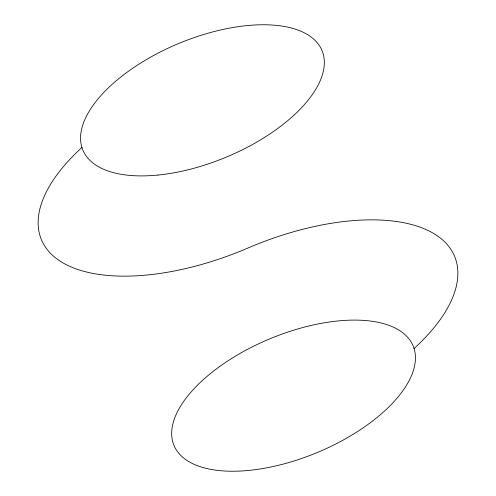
<?xml version="1.0" encoding="UTF-8"?>
<svg xmlns="http://www.w3.org/2000/svg" width="496" height="496" viewBox="0 0 496 496"><rect width="100%" height="100%" fill="white"/><g stroke="black" fill="none" stroke-linecap="round" stroke-linejoin="round"><path stroke-width="0.74" d="M81.927 147.473A183.154 87.116 -22.6 0 0 61.82 262.198A183.154 87.116 -22.6 0 0 248 248A183.154 87.116 -22.6 0 1 434.18 233.802A183.154 87.116 -22.6 0 1 414.073 348.527A129.506 61.597 -22.6 0 1 249.085 470.388A129.506 61.597 -22.6 0 1 217.521 368.082A129.506 61.597 -22.6 0 1 414.073 348.527M157.964 175.057A129.506 61.597 -22.6 0 0 322.958 53.196A129.506 61.597 -22.6 0 0 126.399 72.751A129.506 61.597 -22.6 0 0 157.964 175.057"/></g></svg>
